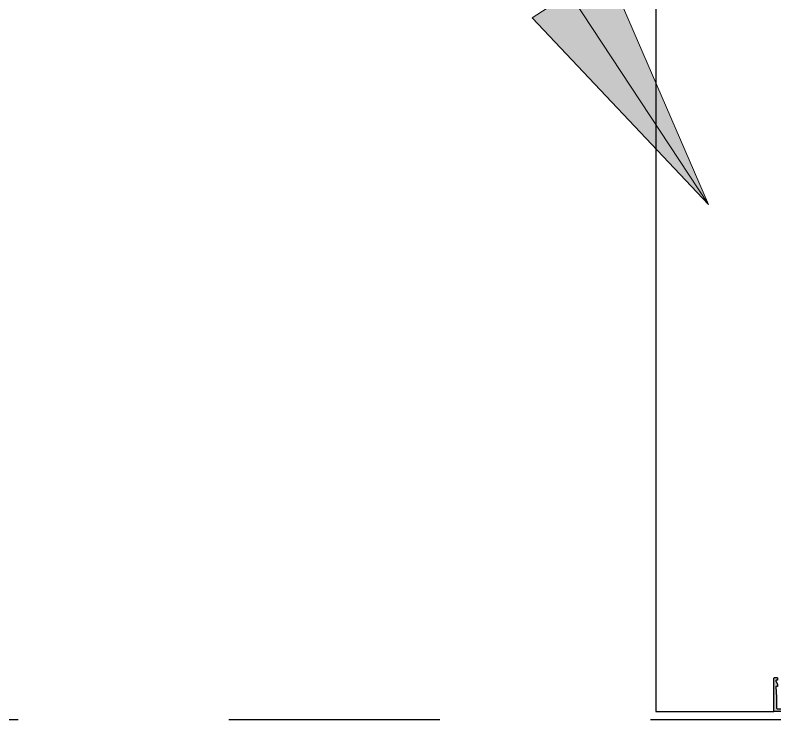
# Model space of a CAD drawing. Header units: millimetres. Extents: x 434053 to 1059003, y -2417481 to 936527.
# Drawn here: x 640160 to 641061, y -2231016 to -2230181 of the extents above; entities that cross this region are included whole.
import ezdxf

# ---------------------------------------------------------------- set-up
doc = ezdxf.new("R2010")
doc.units = ezdxf.units.MM
doc.header["$LTSCALE"] = 1000
doc.header["$MEASUREMENT"] = 0
doc.linetypes.add('CENTER', pattern=[2, 1.25, -0.25, 0.25, -0.25])
doc.layers.add('A-ANNO-NOTE', color=3, linetype='Continuous', lineweight=5)
for name, color, linetype in [('EXTRUSION-V', 141, 'Continuous'), ('EXTRUSION1', 4, 'Continuous'), ('GRID', 8, 'CENTER'), ('HZHZNEWPLOTLAYER#@$TT', 7, 'Continuous'), ('型材断面填充', 254, 'Continuous')]:
    doc.layers.add(name, color=color, linetype=linetype)

# ---------------------------------------------------------------- blocks, each defined once
blk = doc.blocks.new('20200525-BLGB01')
at = {"layer": '型材断面填充', "linetype": 'ByBlock'}
h = blk.add_hatch(color=256, dxfattribs=at)
edge = h.paths.add_edge_path()
edge.add_line((-13, 37.2), (-13, 34.8))
edge.add_arc((-13.3, 34.8), 0.3, 270, 360, ccw=False)
edge.add_line((-13.3, 34.5), (-14.26, 34.5))
edge.add_arc((-14.26, 34), 0.5, 90, 201.80141)
edge.add_line((-14.73, 33.81), (-13.02, 29.55))
edge.add_arc((-13.3, 29.44), 0.3, 0, 21.80141, ccw=False)
edge.add_line((-13, 29.44), (-13, 27.3))
edge.add_arc((-13.3, 27.3), 0.3, -90, 0, ccw=False)
edge.add_line((-13.3, 27), (-14.27, 27))
edge.add_arc((-14.27, 26.5), 0.5, 90, 183.66194)
edge.add_line((-14.77, 26.47), (-14, 14.5))
edge.add_line((-14, 14.5), (-14, 1.5))
edge.add_arc((-13, 1.5), 1, 180, 270)
edge.add_line((-13, 0.5), (-2, 0.5))
edge.add_line((-2, 0.5), (-2, 3))
edge.add_line((-2, 3), (-4.2, 3))
edge.add_arc((-4.2, 3.3), 0.3, 180, 270, ccw=False)
edge.add_line((-4.5, 3.3), (-4.5, 4.24))
edge.add_arc((-4.2, 4.24), 0.3, 97.18076, 180, ccw=False)
edge.add_line((-4.24, 4.53), (-0.56, 5))
edge.add_arc((-0.5, 4.5), 0.5, 0, 97.18076, ccw=False)
edge.add_line((0, 4.5), (0, 0))
edge.add_line((0, 0), (21, 0))
edge.add_line((21, 0), (21, 2.5))
edge.add_line((21, 2.5), (18.3, 2.5))
edge.add_arc((18.3, 2.8), 0.3, 180, 270, ccw=False)
edge.add_line((18, 2.8), (18, 3.73))
edge.add_arc((18.3, 3.73), 0.3, 96.37937, 180, ccw=False)
edge.add_line((18.27, 4.03), (22.44, 4.5))
edge.add_arc((22.5, 4), 0.5, 0, 96.37935, ccw=False)
edge.add_line((23, 4), (23, -1.5))
edge.add_arc((22, -1.5), 1, -90, 0, ccw=False)
edge.add_line((22, -2.5), (-16.5, -2.5))
edge.add_arc((-16.5, -2), 0.5, 180, 270, ccw=False)
edge.add_line((-17, -2), (-17, 37))
edge.add_arc((-16.5, 37), 0.5, 90, 180, ccw=False)
edge.add_line((-16.5, 37.5), (-13.3, 37.5))
edge.add_arc((-13.3, 37.2), 0.3, 0, 90, ccw=False)
at = {"color": 0, "linetype": 'ByBlock'}
blk.add_lwpolyline([(-13, 37.2), (-13, 34.8, -0.414214), (-13.3, 34.5), (-14.26, 34.5, 0.530598), (-14.73, 33.81), (-13.02, 29.55, -0.095415), (-13, 29.44), (-13, 27.3, -0.414214), (-13.3, 27), (-14.27, 27, 0.43306), (-14.77, 26.47), (-14, 14.5), (-14, 1.5, 0.414214), (-13, 0.5), (-2, 0.5), (-2, 3), (-4.2, 3, -0.414214), (-4.5, 3.3), (-4.5, 4.24, -0.377964), (-4.24, 4.53), (-0.56, 5, -0.451416), (0, 4.5), (0, 0), (21, 0), (21, 2.5), (18.3, 2.5, -0.414214), (18, 2.8), (18, 3.73, -0.381966), (18.27, 4.03), (22.44, 4.5, -0.447213), (23, 4), (23, -1.5, -0.414214), (22, -2.5), (-16.5, -2.5, -0.414214), (-17, -2), (-17, 37, -0.414214), (-16.5, 37.5), (-13.3, 37.5, -0.414214)], format="xyb", close=True, dxfattribs=at)
blk = doc.blocks.new('20221206.181041')
at = {"layer": 'EXTRUSION-V', "elevation": 0}
blk.add_lwpolyline([(0, 3514.89), (0, 1576.13), (140, 1576.13)], dxfattribs=at)
at = {"layer": 'EXTRUSION1'}
blk.add_blockref('20200525-BLGB01', (157, 1578.63, 0), dxfattribs=at)
blk = doc.blocks.new('A$C6AE5520D')
at = {"layer": 'A-ANNO-NOTE'}
blk.add_hatch(color=256, dxfattribs=at).paths.add_polyline_path([(15089.62, 25976.3), (14968.81, 26255.95), (14880.45, 26197.76)])
for p, q in [((15089.62, 25976.3), (14156.67, 27393.11)), ((14968.81, 26255.95), (14880.45, 26197.76)), ((15089.62, 25976.3), (14968.81, 26255.95)), ((14880.45, 26197.76), (15089.62, 25976.3))]:
    blk.add_line(p, q, dxfattribs=at)
at = {"layer": 'GRID'}
blk.add_line((18270.87, 25365.14), (258.38, 25365.14), dxfattribs=at)
blk.add_blockref('20221206.181041', (15027.24, 23799.01))

msp = doc.modelspace()

# ---------------------------------------------------------------- block references
at = {"layer": 'HZHZNEWPLOTLAYER#@$TT'}
msp.add_blockref('A$C6AE5520D', (625892.32, -2256381.35), dxfattribs=at)

doc.saveas('drawing.dxf')
